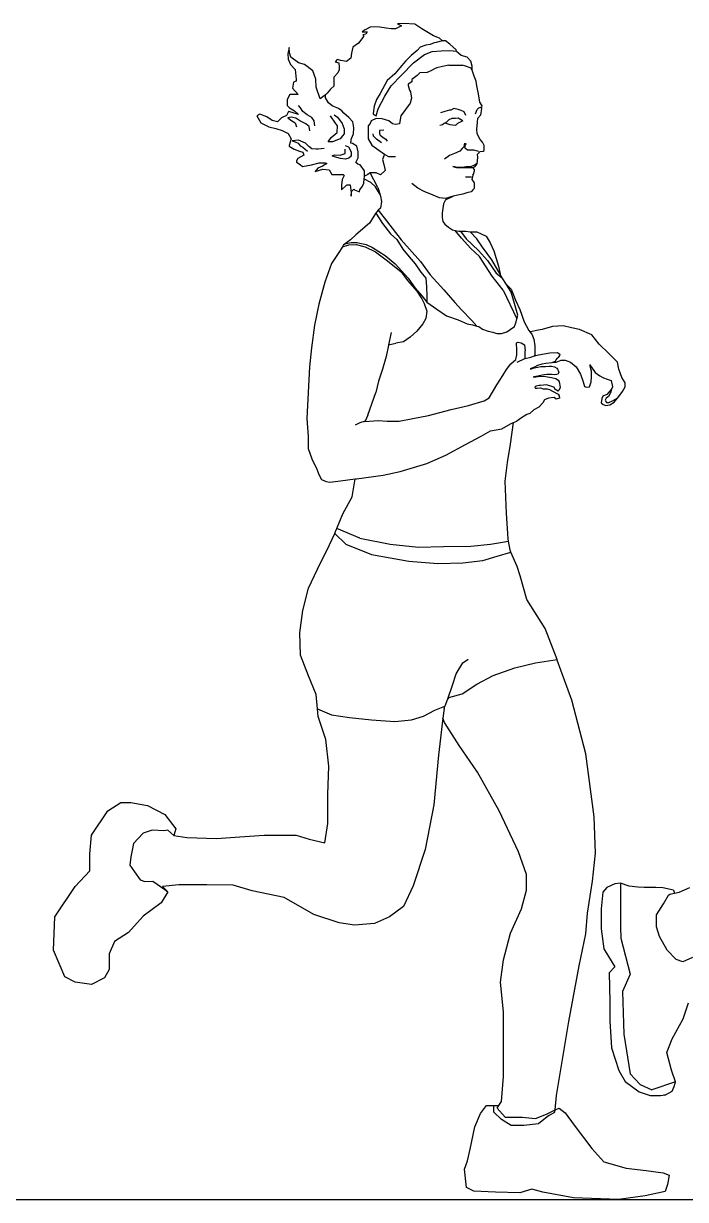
# Model space of a CAD drawing. Header units: metres. Extents: x 2494 to 3558, y 282 to 553.
# Drawn here: x 2921.037 to 2921.94, y 331.163 to 332.766 of the extents above; entities that cross this region are included whole.
import ezdxf

# ---------------------------------------------------------------- set-up
doc = ezdxf.new("R2010")
doc.units = ezdxf.units.M
doc.header["$LTSCALE"] = 7
doc.header["$MEASUREMENT"] = 0
doc.layers.add('PENA 0.05', color=8, linetype='Continuous')
doc.layers.add('PENA 01', color=1, linetype='Continuous')

# ---------------------------------------------------------------- blocks, each defined once
blk = doc.blocks.new('joggers 03')
for p, q in [((-15.917, 27.227), (-16.224, 27.065)), ((-15.431, 27.211), (-15.917, 27.227)), ((-15.107, 27.162), (-15.431, 27.211)), ((-14.831, 27.114), (-15.107, 27.162)), ((-14.281, 27.276), (-14.605, 27.114)), ((-14.151, 27.405), (-14.491, 27.389)), ((-14.491, 27.389), (-14.281, 27.276)), ((-13.552, 27.373), (-14.151, 27.405)), ((-13.18, 27.114), (-13.552, 27.373)), ((-16.305, 26.725), (-16.581, 26.353)), ((-16.224, 27.065), (-16.386, 26.952)), ((-16.386, 26.952), (-16.127, 26.952)), ((-16.192, 26.838), (-16.354, 26.806)), ((-16.354, 26.806), (-16.305, 26.725)), ((-16.127, 26.952), (-16.192, 26.838)), ((-14.605, 27.114), (-14.831, 27.114)), ((-12.555, 26.743), (-13.18, 27.114)), ((-12.231, 26.611), (-12.555, 26.743)), ((-12.079, 26.47), (-12.231, 26.611)), ((-20.306, 26.11), (-20.387, 25.77)), ((-20.289, 25.835), (-20.306, 26.11)), ((-16.888, 26.142), (-16.969, 25.819)), ((-16.581, 26.353), (-16.888, 26.142)), ((-13.439, 25.964), (-13.763, 25.689)), ((-13.277, 26.142), (-13.439, 25.964)), ((-12.969, 26.239), (-13.277, 26.142)), ((-13.034, 25.738), (-12.629, 25.899)), ((-12.742, 26.288), (-12.969, 26.239)), ((-12.516, 26.369), (-12.742, 26.288)), ((-12.629, 25.899), (-12.143, 25.948)), ((-12.419, 26.383), (-12.516, 26.369)), ((-12.079, 26.47), (-12.419, 26.383)), ((-12.143, 25.948), (-11.673, 25.964)), ((-11.907, 26.47), (-12.079, 26.47)), ((-11.684, 26.298), (-11.907, 26.47)), ((-11.34, 25.994), (-11.684, 26.298)), ((-11.673, 25.964), (-11.318, 25.913)), ((-11.318, 25.913), (-11.34, 25.994)), ((-11.31, 25.883), (-11.318, 25.913)), ((-20.387, 25.77), (-20.354, 25.495)), ((-20.354, 25.495), (-20.241, 25.203)), ((-20.225, 25.608), (-20.289, 25.835)), ((-19.804, 25.3), (-20.225, 25.608)), ((-19.48, 25.203), (-19.804, 25.3)), ((-17.731, 25.479), (-17.844, 25.349)), ((-17.844, 25.349), (-17.633, 25.3)), ((-17.536, 25.414), (-17.731, 25.479)), ((-17.633, 25.3), (-17.617, 25.058)), ((-17.228, 25.365), (-17.536, 25.414)), ((-17.002, 25.543), (-17.228, 25.365)), ((-16.969, 25.819), (-17.002, 25.543)), ((-14.054, 25.381), (-14.362, 25.025)), ((-14.281, 24.637), (-13.633, 25.3)), ((-13.763, 25.689), (-14.054, 25.381)), ((-13.633, 25.3), (-13.034, 25.738)), ((-11.208, 25.822), (-11.31, 25.883)), ((-11.067, 25.68), (-11.208, 25.822)), ((-10.753, 25.599), (-11.067, 25.68)), ((-10.55, 25.377), (-10.753, 25.599)), ((-10.479, 25.124), (-10.55, 25.377)), ((-20.241, 25.203), (-19.982, 24.944)), ((-19.982, 24.944), (-19.933, 24.394)), ((-19.042, 24.863), (-19.48, 25.203)), ((-18.88, 24.426), (-19.042, 24.863)), ((-17.698, 24.75), (-17.892, 24.54)), ((-17.617, 24.912), (-17.698, 24.75)), ((-17.617, 25.058), (-17.617, 24.912)), ((-14.637, 24.701), (-15.042, 24.345)), ((-14.831, 24.054), (-14.281, 24.637)), ((-14.362, 25.025), (-14.637, 24.701)), ((-13.293, 24.75), (-13.439, 24.62)), ((-12.904, 24.782), (-13.293, 24.75)), ((-12.661, 24.88), (-12.904, 24.782)), ((-12.499, 24.977), (-12.661, 24.88)), ((-12.386, 25.025), (-12.499, 24.977)), ((-12.078, 25.106), (-12.386, 25.025)), ((-11.738, 25.171), (-12.078, 25.106)), ((-11.738, 25.171), (-11.026, 25.171)), ((-10.831, 25.122), (-11.026, 25.171)), ((-10.54, 25.009), (-10.831, 25.122)), ((-10.479, 24.926), (-10.54, 25.009)), ((-10.479, 24.926), (-10.479, 25.124)), ((-10.479, 24.901), (-10.479, 24.926)), ((-10.368, 24.577), (-10.479, 24.901)), ((-20.079, 24.264), (-20.127, 23.941)), ((-19.933, 24.313), (-20.079, 24.264)), ((-19.933, 24.394), (-19.933, 24.313)), ((-18.864, 23.989), (-18.88, 24.426)), ((-17.892, 24.054), (-18.087, 23.876)), ((-17.892, 24.054), (-17.892, 24.54)), ((-15.042, 24.345), (-15.415, 23.649)), ((-15.172, 23.503), (-14.831, 24.054)), ((-13.714, 24.281), (-13.925, 24.151)), ((-13.925, 24.151), (-13.925, 24.07)), ((-13.925, 24.07), (-13.844, 23.827)), ((-13.439, 24.62), (-13.714, 24.394)), ((-13.714, 24.394), (-13.714, 24.281)), ((-10.267, 24.314), (-10.368, 24.577)), ((-10.226, 24.061), (-10.267, 24.314)), ((-10.145, 23.636), (-10.226, 24.061)), ((-20.273, 23.601), (-20.419, 23.325)), ((-19.82, 23.601), (-20.273, 23.601)), ((-20.127, 23.941), (-19.82, 23.601)), ((-18.637, 23.358), (-18.864, 23.989)), ((-18.362, 23.585), (-18.637, 23.358)), ((-18.265, 23.665), (-18.362, 23.585)), ((-18.362, 23.422), (-18.362, 23.585)), ((-18.2, 23.147), (-18.362, 23.422)), ((-18.087, 23.876), (-18.265, 23.665)), ((-15.415, 23.649), (-15.625, 23.325)), ((-15.528, 22.823), (-15.172, 23.503)), ((-13.844, 23.827), (-13.795, 23.73)), ((-13.73, 23.406), (-13.811, 23.131)), ((-13.795, 23.73), (-13.73, 23.406)), ((-10.074, 23.18), (-10.145, 23.636)), ((-20.419, 23.325), (-20.419, 23.002)), ((-20.419, 23.002), (-20.289, 22.888)), ((-20.289, 22.888), (-20.014, 22.726)), ((-19.706, 22.872), (-19.804, 23.002)), ((-19.577, 22.678), (-19.706, 22.872)), ((-18.006, 22.985), (-18.2, 23.147)), ((-17.65, 22.84), (-18.006, 22.985)), ((-17.488, 22.71), (-17.65, 22.84)), ((-15.738, 22.969), (-15.803, 22.581)), ((-15.625, 23.325), (-15.738, 22.969)), ((-15.641, 22.451), (-15.528, 22.823)), ((-14.054, 22.791), (-14.313, 22.451)), ((-13.811, 23.131), (-14.054, 22.791)), ((-11.69, 22.759), (-11.949, 22.678)), ((-11.625, 22.759), (-11.69, 22.759)), ((-11.463, 22.84), (-11.625, 22.759)), ((-11.236, 22.791), (-11.463, 22.84)), ((-11.074, 22.743), (-11.236, 22.791)), ((-10.912, 22.662), (-11.074, 22.743)), ((-10.297, 22.564), (-10.216, 22.791)), ((-10.216, 22.791), (-10.119, 22.888)), ((-10.119, 22.888), (-9.955, 22.935)), ((-9.943, 22.978), (-10.074, 23.18)), ((-9.983, 22.836), (-10.034, 22.492)), ((-9.983, 22.836), (-9.943, 22.978)), ((-21.877, 22.548), (-22.039, 22.451)), ((-22.039, 22.451), (-21.828, 22.079)), ((-21.504, 22.403), (-21.877, 22.548)), ((-21.229, 22.192), (-21.504, 22.403)), ((-20.937, 22.127), (-21.229, 22.192)), ((-20.711, 22.338), (-20.937, 22.127)), ((-20.451, 22.467), (-20.711, 22.338)), ((-20.338, 22.678), (-20.451, 22.467)), ((-20.192, 22.386), (-20.387, 22.338)), ((-20.387, 22.338), (-20.16, 22.176)), ((-20.144, 22.629), (-20.338, 22.678)), ((-19.949, 22.322), (-20.192, 22.386)), ((-20.16, 22.176), (-19.982, 22.079)), ((-19.804, 22.516), (-20.144, 22.629)), ((-20.014, 22.726), (-19.804, 22.516)), ((-19.739, 22.176), (-19.949, 22.322)), ((-19.415, 22.014), (-19.739, 22.176)), ((-19.35, 22.5), (-19.577, 22.678)), ((-19.091, 22.354), (-19.35, 22.5)), ((-18.961, 22.176), (-19.091, 22.354)), ((-18.929, 21.917), (-18.961, 22.176)), ((-17.828, 22.063), (-18.087, 22.451)), ((-17.892, 22.5), (-17.714, 22.37)), ((-17.714, 22.37), (-17.455, 22.046)), ((-17.374, 22.597), (-17.488, 22.71)), ((-17.099, 22.354), (-17.374, 22.597)), ((-16.888, 22.127), (-17.099, 22.354)), ((-16.84, 21.804), (-16.888, 22.127)), ((-15.9, 22.176), (-15.965, 22.046)), ((-15.641, 22.305), (-15.9, 22.176)), ((-15.803, 22.581), (-15.803, 22.532)), ((-15.803, 22.532), (-15.641, 22.451)), ((-15.317, 22.289), (-15.641, 22.305)), ((-14.961, 22.176), (-15.317, 22.289)), ((-14.767, 22.014), (-14.961, 22.176)), ((-14.362, 22.144), (-14.378, 22.014)), ((-14.313, 22.451), (-14.362, 22.144)), ((-11.949, 22.678), (-12.175, 22.613)), ((-11.738, 22.241), (-11.868, 22.095)), ((-11.576, 22.305), (-11.738, 22.241)), ((-11.382, 22.305), (-11.576, 22.305)), ((-11.236, 22.322), (-11.382, 22.305)), ((-11.026, 22.208), (-11.236, 22.322)), ((-10.977, 22.176), (-11.155, 22.095)), ((-10.977, 22.176), (-11.026, 22.208)), ((-10.815, 22.467), (-10.912, 22.662)), ((-10.226, 21.733), (-10.186, 22.118)), ((-10.186, 22.118), (-10.176, 22.32)), ((-10.176, 22.32), (-10.034, 22.492)), ((-21.828, 22.079), (-21.407, 21.852)), ((-21.407, 21.852), (-21.018, 21.771)), ((-21.018, 21.771), (-20.678, 21.658)), ((-20.678, 21.658), (-20.37, 21.496)), ((-20.37, 21.496), (-20.208, 21.221)), ((-19.982, 22.079), (-19.917, 21.852)), ((-19.237, 21.884), (-19.415, 22.014)), ((-19.204, 21.642), (-19.237, 21.884)), ((-18.054, 21.285), (-17.731, 21.561)), ((-17.714, 21.917), (-17.828, 22.063)), ((-17.731, 21.561), (-17.714, 21.917)), ((-17.455, 22.046), (-17.358, 21.755)), ((-17.358, 21.48), (-17.439, 21.383)), ((-17.358, 21.755), (-17.358, 21.48)), ((-16.953, 21.237), (-16.856, 21.48)), ((-16.856, 21.48), (-16.84, 21.804)), ((-15.965, 22.046), (-16.062, 21.917)), ((-16.062, 21.917), (-16.062, 21.221)), ((-15.787, 21.366), (-15.803, 21.48)), ((-15.22, 21.674), (-15.463, 21.658)), ((-15.463, 21.658), (-15.463, 21.48)), ((-15.463, 21.48), (-15.415, 21.415)), ((-14.605, 21.982), (-14.767, 22.014)), ((-14.378, 22.014), (-14.605, 21.982)), ((-12.078, 21.965), (-12.224, 21.933)), ((-11.981, 22.03), (-12.078, 21.965)), ((-11.928, 22.06), (-11.981, 22.03)), ((-11.868, 22.095), (-11.928, 22.06)), ((-11.657, 21.965), (-11.928, 22.06)), ((-11.528, 21.949), (-11.657, 21.965)), ((-11.382, 21.933), (-11.528, 21.949)), ((-11.268, 22.03), (-11.382, 21.933)), ((-11.155, 22.095), (-11.268, 22.03)), ((-10.206, 21.48), (-10.226, 21.733)), ((-10.044, 21.187), (-10.206, 21.48)), ((-20.208, 21.221), (-20.306, 20.865)), ((-20.306, 20.865), (-20.306, 20.816)), ((-19.804, 21.14), (-20.144, 21.107)), ((-20.144, 21.107), (-19.982, 21.059)), ((-19.982, 21.059), (-19.82, 20.978)), ((-19.82, 20.978), (-19.723, 20.832)), ((-19.431, 20.978), (-19.804, 21.14)), ((-19.253, 20.8), (-19.431, 20.978)), ((-18.216, 21.059), (-18.054, 21.285)), ((-17.973, 21.059), (-18.216, 21.059)), ((-17.569, 21.221), (-17.973, 21.059)), ((-17.439, 21.383), (-17.569, 21.221)), ((-17.293, 20.848), (-17.115, 20.784)), ((-17.002, 20.978), (-16.986, 21.14)), ((-16.905, 20.962), (-17.002, 20.978)), ((-16.986, 21.14), (-16.953, 21.237)), ((-16.678, 20.816), (-16.905, 20.962)), ((-16.062, 21.221), (-15.868, 20.881)), ((-15.868, 20.881), (-15.496, 20.606)), ((-15.625, 21.205), (-15.787, 21.366)), ((-15.35, 20.994), (-15.625, 21.205)), ((-15.415, 21.415), (-15.204, 21.253)), ((-15.204, 21.253), (-15.123, 21.188)), ((-15.123, 21.188), (-15.042, 21.091)), ((-10.896, 20.978), (-10.928, 20.784)), ((-10.799, 20.962), (-10.88, 20.881)), ((-10.88, 20.881), (-10.88, 20.767)), ((-9.922, 21.035), (-10.044, 21.187)), ((-9.831, 20.853), (-9.922, 21.035)), ((-9.831, 20.741), (-9.831, 20.853)), ((-20.306, 20.816), (-20.046, 20.654)), ((-20.046, 20.654), (-19.755, 20.557)), ((-19.528, 20.346), (-19.836, 20.152)), ((-19.755, 20.557), (-19.577, 20.492)), ((-19.723, 20.832), (-19.577, 20.767)), ((-19.577, 20.767), (-19.318, 20.557)), ((-19.577, 20.492), (-19.528, 20.346)), ((-19.091, 20.686), (-19.253, 20.8)), ((-18.864, 20.654), (-19.091, 20.686)), ((-18.751, 20.654), (-18.864, 20.654)), ((-18.427, 20.703), (-18.751, 20.654)), ((-18.006, 20.298), (-17.86, 20.363)), ((-17.876, 20.249), (-18.006, 20.298)), ((-17.552, 20.152), (-17.876, 20.249)), ((-17.86, 20.363), (-17.569, 20.346)), ((-17.569, 20.346), (-17.293, 20.427)), ((-17.293, 20.476), (-17.293, 20.654)), ((-17.293, 20.427), (-17.293, 20.476)), ((-17.115, 20.784), (-16.986, 20.508)), ((-16.986, 20.282), (-17.099, 20.185)), ((-16.986, 20.508), (-16.986, 20.282)), ((-16.597, 20.525), (-16.678, 20.816)), ((-16.597, 20.201), (-16.597, 20.525)), ((-15.496, 20.606), (-15.182, 20.386)), ((-15.182, 20.386), (-15.301, 20.104)), ((-15.182, 20.386), (-15.172, 20.379)), ((-15.172, 20.379), (-14.977, 20.266)), ((-14.977, 20.266), (-14.702, 20.266)), ((-14.702, 20.266), (-14.605, 20.266)), ((-11.69, 20.314), (-11.965, 20.12)), ((-11.43, 20.427), (-11.69, 20.314)), ((-11.139, 20.557), (-11.43, 20.427)), ((-11.026, 20.703), (-11.139, 20.557)), ((-10.928, 20.784), (-11.026, 20.703)), ((-10.88, 20.767), (-10.88, 20.719)), ((-10.88, 20.719), (-10.815, 20.703)), ((-10.815, 20.703), (-10.734, 20.622)), ((-10.734, 20.622), (-10.669, 20.622)), ((-10.669, 20.622), (-10.604, 20.622)), ((-10.604, 20.622), (-10.41, 20.622)), ((-10.41, 20.622), (-10.135, 20.557)), ((-10.213, 19.88), (-10.184, 20.212)), ((-10.199, 20.386), (-10.054, 20.539)), ((-10.184, 20.212), (-10.199, 20.386)), ((-10.054, 20.539), (-9.882, 20.549)), ((-9.882, 20.549), (-9.841, 20.589)), ((-9.841, 20.589), (-9.831, 20.741)), ((-19.836, 20.152), (-19.917, 20.039)), ((-19.917, 20.039), (-19.917, 19.958)), ((-19.917, 19.958), (-19.723, 19.828)), ((-19.723, 19.828), (-19.593, 19.731)), ((-19.593, 19.731), (-19.107, 19.812)), ((-19.107, 19.812), (-18.702, 19.926)), ((-18.767, 19.634), (-18.913, 19.456)), ((-18.913, 19.456), (-18.508, 19.586)), ((-18.524, 19.747), (-18.767, 19.634)), ((-18.702, 19.926), (-18.378, 19.926)), ((-18.281, 19.893), (-18.524, 19.747)), ((-18.508, 19.586), (-18.168, 19.553)), ((-18.378, 19.926), (-18.281, 19.893)), ((-17.277, 20.12), (-17.552, 20.152)), ((-17.099, 20.185), (-17.277, 20.12)), ((-16.726, 19.942), (-16.597, 20.201)), ((-16.613, 19.861), (-16.726, 19.942)), ((-16.5, 19.812), (-16.613, 19.861)), ((-16.257, 19.488), (-16.5, 19.812)), ((-15.301, 20.104), (-15.22, 19.845)), ((-15.22, 19.845), (-15.155, 19.521)), ((-11.268, 19.683), (-11.511, 19.731)), ((-11.511, 19.731), (-11.317, 19.683)), ((-11.317, 19.683), (-10.928, 19.667)), ((-11.026, 19.683), (-11.268, 19.683)), ((-10.799, 19.715), (-11.026, 19.683)), ((-10.928, 19.667), (-10.572, 19.667)), ((-10.54, 19.731), (-10.799, 19.715)), ((-10.572, 19.667), (-10.459, 19.667)), ((-10.362, 19.796), (-10.54, 19.731)), ((-10.444, 19.678), (-10.314, 19.736)), ((-10.357, 19.577), (-10.444, 19.678)), ((-10.248, 19.877), (-10.362, 19.796)), ((-10.357, 19.491), (-10.357, 19.577)), ((-10.314, 19.736), (-10.213, 19.88)), ((-18.168, 19.553), (-18.022, 19.294)), ((-18.022, 19.294), (-17.407, 19.294)), ((-17.455, 19.035), (-17.504, 18.728)), ((-17.358, 19.246), (-17.455, 19.035)), ((-17.407, 19.294), (-17.358, 19.246)), ((-16.305, 18.841), (-16.274, 19.062)), ((-16.274, 19.062), (-16.257, 19.181)), ((-16.257, 19.051), (-16.274, 19.062)), ((-16.257, 19.202), (-16.257, 19.488)), ((-16.079, 19.294), (-16.257, 19.202)), ((-16.257, 19.181), (-16.257, 19.202)), ((-15.917, 18.873), (-16.257, 19.051)), ((-15.949, 19.391), (-16.079, 19.294)), ((-15.641, 19.391), (-15.949, 19.391)), ((-15.555, 18.603), (-15.949, 19.391)), ((-15.398, 19.278), (-15.641, 19.391)), ((-15.155, 19.521), (-15.398, 19.278)), ((-10.507, 19.165), (-10.831, 19.165)), ((-10.451, 19.269), (-10.492, 19.04)), ((-10.492, 19.04), (-10.367, 18.859)), ((-10.451, 19.269), (-10.415, 19.317)), ((-10.415, 19.317), (-10.357, 19.491)), ((-17.504, 18.485), (-17.228, 18.728)), ((-17.504, 18.728), (-17.504, 18.485)), ((-17.228, 18.728), (-17.196, 18.744)), ((-17.196, 18.744), (-17.034, 18.744)), ((-17.034, 18.744), (-16.986, 18.323)), ((-16.986, 18.145), (-16.953, 18.388)), ((-16.986, 18.323), (-16.986, 18.145)), ((-16.953, 18.388), (-16.84, 18.517)), ((-16.84, 18.517), (-16.807, 18.485)), ((-16.807, 18.485), (-16.532, 18.371)), ((-16.532, 18.371), (-16.516, 18.468)), ((-16.516, 18.468), (-16.37, 18.679)), ((-16.37, 18.679), (-16.305, 18.841)), ((-15.674, 18.63), (-15.917, 18.873)), ((-15.463, 18.274), (-15.674, 18.63)), ((-15.555, 18.603), (-15.43, 18.269)), ((-13.398, 18.563), (-13.726, 18.808)), ((-13.06, 18.389), (-13.398, 18.563)), ((-12.579, 18.184), (-13.06, 18.389)), ((-10.531, 18.378), (-10.767, 18.307)), ((-10.449, 18.481), (-10.531, 18.378)), ((-10.367, 18.552), (-10.449, 18.481)), ((-10.367, 18.859), (-10.367, 18.552)), ((-15.463, 18.274), (-15.405, 18.144)), ((-15.43, 18.269), (-15.405, 18.144)), ((-15.346, 17.853), (-15.409, 17.499)), ((-15.405, 18.144), (-15.346, 17.853)), ((-12.231, 18.051), (-12.579, 18.184)), ((-11.914, 18.01), (-12.231, 18.051)), ((-12.016, 17.733), (-12.098, 17.232)), ((-11.914, 17.948), (-12.016, 17.733)), ((-11.914, 17.948), (-11.504, 18.133)), ((-11.504, 18.133), (-11.914, 18.01)), ((-11.258, 18.184), (-11.504, 18.133)), ((-10.982, 18.235), (-11.258, 18.184)), ((-10.767, 18.307), (-10.982, 18.235)), ((-15.68, 17.207), (-15.992, 16.687)), ((-15.52, 17.38), (-15.68, 17.207)), ((-15.657, 17.226), (-15.68, 17.207)), ((-15.657, 17.226), (-15.29, 16.676)), ((-15.409, 17.499), (-15.52, 17.38)), ((-15.52, 17.38), (-15.088, 16.804)), ((-12.098, 17.232), (-12.088, 16.986)), ((-15.992, 16.687), (-16.721, 16.062)), ((-15.29, 16.676), (-14.867, 16.106)), ((-15.088, 16.804), (-14.298, 15.794)), ((-12.088, 16.986), (-12.057, 16.782)), ((-12.057, 16.782), (-11.955, 16.628)), ((-11.955, 16.628), (-11.76, 16.464)), ((-11.76, 16.464), (-11.535, 16.331)), ((-17.013, 15.791), (-17.304, 15.581)), ((-16.721, 16.062), (-17.013, 15.791)), ((-14.867, 16.106), (-14.518, 15.813)), ((-14.518, 15.813), (-14.206, 15.298)), ((-14.298, 15.794), (-13.251, 14.637)), ((-11.535, 16.331), (-11.395, 16.302)), ((-11.047, 15.886), (-11.395, 16.302)), ((-11.395, 16.302), (-11.197, 16.26)), ((-11.197, 16.26), (-11.103, 16.26)), ((-11.103, 16.26), (-10.808, 15.849)), ((-11.103, 16.26), (-10.818, 16.26)), ((-10.551, 15.335), (-11.047, 15.886)), ((-10.818, 16.26), (-10.586, 16.23)), ((-10.808, 15.849), (-10.147, 15.225)), ((-10.238, 15.849), (-10.586, 16.23)), ((-10.586, 16.23), (-10.501, 16.219)), ((-10.501, 16.219), (-10.234, 16.219)), ((-9.926, 15.39), (-10.238, 15.849)), ((-10.234, 16.219), (-9.989, 16.116)), ((-9.989, 16.116), (-9.733, 15.983)), ((-9.733, 15.983), (-9.518, 15.635)), ((-17.451, 15.421), (-17.68, 15.062)), ((-17.388, 15.521), (-17.451, 15.421)), ((-17.451, 15.421), (-17.108, 15.516)), ((-17.304, 15.581), (-17.388, 15.521)), ((-17.304, 15.581), (-17.255, 15.592)), ((-17.255, 15.592), (-16.98, 15.647)), ((-17.108, 15.516), (-16.704, 15.534)), ((-16.98, 15.647), (-16.667, 15.647)), ((-16.704, 15.534), (-16.226, 15.424)), ((-16.667, 15.647), (-16.171, 15.537)), ((-16.226, 15.424), (-15.675, 15.149)), ((-16.171, 15.537), (-15.841, 15.372)), ((-15.841, 15.372), (-15.161, 14.95)), ((-14.206, 15.298), (-13.857, 14.876)), ((-10.092, 14.895), (-10.551, 15.335)), ((-10.147, 15.225), (-9.651, 14.674)), ((-9.43, 14.711), (-9.926, 15.39)), ((-9.518, 15.635), (-9.323, 15.195)), ((-9.323, 15.195), (-9.057, 14.386)), ((-17.68, 15.062), (-18.034, 14.521)), ((-15.675, 15.149), (-15.032, 14.672)), ((-15.161, 14.95), (-14.61, 14.509)), ((-15.032, 14.672), (-14.298, 14.066)), ((-13.857, 14.876), (-13.545, 14.509)), ((-13.251, 14.637), (-12.737, 13.921)), ((-9.412, 13.848), (-10.092, 14.895)), ((-9.651, 14.674), (-9.191, 13.995)), ((-8.978, 13.952), (-9.43, 14.711)), ((-18.034, 14.521), (-18.388, 13.521)), ((-14.61, 14.509), (-13.912, 13.738)), ((-14.298, 14.066), (-13.949, 13.607)), ((-13.545, 14.509), (-13.233, 14.05)), ((-13.233, 14.05), (-12.975, 13.738)), ((-12.737, 13.921), (-12.002, 13.113)), ((-9.191, 13.995), (-8.861, 13.759)), ((-9.057, 14.386), (-8.978, 13.952)), ((-8.916, 13.848), (-8.978, 13.952)), ((-18.388, 13.521), (-18.721, 12.334)), ((-13.949, 13.607), (-13.453, 13.037)), ((-13.912, 13.738), (-13.545, 13.205)), ((-12.975, 13.738), (-12.939, 13.26)), ((-12.939, 13.26), (-12.92, 12.765)), ((-8.824, 13.095), (-9.412, 13.848)), ((-8.861, 13.759), (-8.916, 13.848)), ((-8.64, 13.4), (-8.861, 13.759)), ((-8.383, 12.985), (-8.64, 13.4)), ((-8.64, 13.4), (-8.391, 13.138)), ((-13.545, 13.205), (-13.159, 12.765)), ((-13.453, 13.037), (-13.177, 12.633)), ((-13.177, 12.633), (-13.049, 12.376)), ((-13.159, 12.765), (-12.92, 12.452)), ((-12.92, 12.765), (-12.92, 12.452)), ((-12.002, 13.113), (-11.414, 12.434)), ((-8.824, 13.095), (-8.086, 11.548)), ((-8.391, 13.138), (-8.156, 12.544)), ((-8.2, 12.379), (-8.383, 12.985)), ((-18.721, 12.334), (-18.95, 11.21)), ((-13.049, 12.376), (-12.92, 11.954)), ((-12.92, 12.452), (-12.369, 12.067)), ((-12.369, 12.067), (-11.855, 11.718)), ((-11.414, 12.434), (-11.047, 12.03)), ((-11.047, 12.03), (-10.496, 11.461)), ((-8.034, 11.755), (-8.2, 12.379)), ((-8.156, 12.544), (-7.92, 12.043)), ((-7.92, 12.043), (-7.685, 11.398)), ((-12.975, 11.568), (-13.122, 11.275)), ((-12.92, 11.954), (-12.975, 11.568)), ((-11.855, 11.718), (-11.23, 11.498)), ((-11.23, 11.498), (-10.753, 11.277)), ((-10.496, 11.461), (-10.231, 11.159)), ((-8.2, 11.13), (-8.126, 11.388)), ((-8.126, 11.388), (-8.086, 11.548)), ((-8.086, 11.548), (-8.034, 11.755)), ((-7.685, 11.398), (-7.429, 10.927)), ((-18.95, 11.21), (-19.117, 10.002)), ((-14.83, 10.816), (-14.975, 10.146)), ((-13.453, 10.889), (-13.802, 10.559)), ((-13.122, 11.275), (-13.453, 10.889)), ((-10.753, 11.277), (-10.459, 11.222)), ((-10.459, 11.222), (-10.231, 11.159)), ((-10.231, 11.159), (-10.128, 11.13)), ((-10.128, 11.13), (-9.926, 11.002)), ((-9.926, 11.002), (-9.614, 10.892)), ((-9.614, 10.892), (-9.375, 10.837)), ((-9.375, 10.837), (-9.155, 10.763)), ((-9.155, 10.763), (-8.898, 10.763)), ((-8.898, 10.763), (-8.622, 10.855)), ((-8.622, 10.855), (-8.438, 10.984)), ((-8.438, 10.984), (-8.2, 11.13)), ((-7.429, 10.927), (-7.375, 10.856)), ((-7.375, 10.856), (-7.275, 10.722)), ((-7.326, 10.856), (-7.375, 10.856)), ((-7.034, 10.918), (-7.326, 10.856)), ((-6.722, 10.981), (-7.034, 10.918)), ((-6.159, 11.147), (-6.722, 10.981)), ((-5.597, 11.168), (-6.159, 11.147)), ((-5.138, 11.064), (-5.597, 11.168)), ((-4.722, 10.981), (-5.138, 11.064)), ((-4.055, 10.689), (-4.722, 10.981)), ((-14.977, 10.136), (-15.106, 9.53)), ((-14.975, 10.146), (-14.977, 10.136)), ((-14.975, 10.146), (-14.573, 10.246)), ((-14.169, 10.32), (-14.573, 10.246)), ((-13.802, 10.559), (-14.169, 10.32)), ((-8.108, 10.265), (-8.016, 10.302)), ((-8.089, 9.861), (-8.108, 10.265)), ((-8.016, 10.302), (-7.85, 10.265)), ((-7.85, 10.265), (-7.667, 10.155)), ((-7.667, 10.155), (-7.63, 9.824)), ((-7.275, 10.722), (-7.173, 10.466)), ((-7.173, 10.466), (-7.122, 10.098)), ((-3.659, 10.19), (-4.055, 10.689)), ((-3.138, 9.69), (-3.659, 10.19)), ((-19.117, 10.002), (-19.221, 8.982)), ((-15.106, 9.53), (-15.29, 8.851)), ((-8.144, 9.365), (-8.089, 9.622)), ((-8.089, 9.622), (-8.089, 9.861)), ((-7.63, 9.424), (-7.63, 9.824)), ((-7.63, 9.424), (-7.336, 9.494)), ((-7.336, 9.494), (-7.125, 9.558)), ((-7.125, 9.558), (-6.914, 9.622)), ((-7.122, 9.617), (-7.125, 9.558)), ((-7.122, 10.098), (-7.122, 9.617)), ((-6.914, 9.622), (-6.62, 9.677)), ((-6.62, 9.677), (-6.307, 9.732)), ((-6.307, 9.732), (-5.903, 9.751)), ((-5.903, 9.751), (-5.775, 9.659)), ((-5.866, 9.481), (-5.891, 9.444)), ((-5.793, 9.585), (-5.866, 9.481)), ((-5.775, 9.659), (-5.793, 9.585)), ((-2.68, 9.232), (-3.138, 9.69)), ((-19.221, 8.982), (-19.367, 6.191)), ((-15.29, 8.851), (-15.51, 8.208)), ((-8.64, 8.833), (-8.401, 9.126)), ((-8.401, 9.126), (-8.144, 9.365)), ((-8.071, 9.218), (-7.648, 9.42)), ((-7.648, 9.42), (-7.63, 9.424)), ((-7.344, 8.875), (-7.123, 8.975)), ((-7.344, 8.854), (-7.158, 8.923)), ((-7.344, 8.875), (-7.344, 8.854)), ((-7.158, 8.923), (-6.962, 8.954)), ((-7.123, 8.975), (-6.949, 9.062)), ((-6.962, 8.954), (-6.785, 8.984)), ((-6.949, 9.062), (-6.719, 9.127)), ((-6.785, 8.984), (-6.542, 8.997)), ((-6.719, 9.127), (-6.52, 9.175)), ((-6.542, 8.997), (-6.346, 9.001)), ((-6.52, 9.175), (-6.181, 9.209)), ((-6.346, 9.001), (-6.212, 9.001)), ((-6.212, 9.001), (-6.051, 8.98)), ((-6.181, 9.209), (-6.157, 9.219)), ((-6.157, 9.219), (-6.008, 9.279)), ((-6.157, 9.219), (-5.972, 9.232)), ((-6.051, 8.98), (-5.934, 8.902)), ((-6.008, 9.279), (-5.965, 9.353)), ((-5.972, 9.232), (-5.701, 9.336)), ((-5.965, 9.353), (-5.891, 9.444)), ((-5.934, 8.902), (-5.891, 8.845)), ((-5.891, 8.845), (-5.865, 8.771)), ((-5.701, 9.336), (-5.493, 9.336)), ((-5.493, 9.336), (-5.201, 9.232)), ((-5.201, 9.232), (-4.888, 8.982)), ((-4.888, 8.982), (-4.659, 8.586)), ((-4.076, 8.732), (-4.159, 9.086)), ((-4.159, 9.086), (-3.868, 8.669)), ((-2.597, 8.857), (-2.68, 9.232)), ((-2.451, 8.399), (-2.597, 8.857)), ((-15.51, 8.208), (-15.657, 7.602)), ((-9.155, 8.006), (-8.842, 8.502)), ((-8.842, 8.502), (-8.64, 8.833)), ((-7.185, 8.427), (-6.936, 8.446)), ((-7.184, 8.429), (-7.185, 8.427)), ((-6.949, 8.481), (-7.184, 8.429)), ((-6.719, 8.524), (-6.949, 8.481)), ((-6.936, 8.446), (-6.637, 8.472)), ((-6.463, 8.563), (-6.719, 8.524)), ((-6.637, 8.472), (-6.433, 8.433)), ((-6.212, 8.559), (-6.463, 8.563)), ((-6.433, 8.433), (-6.216, 8.398)), ((-6.216, 8.398), (-5.991, 8.342)), ((-6.047, 8.537), (-6.212, 8.559)), ((-5.943, 8.563), (-6.047, 8.537)), ((-5.991, 8.342), (-5.86, 8.26)), ((-5.86, 8.598), (-5.943, 8.563)), ((-5.865, 8.771), (-5.821, 8.663)), ((-5.821, 8.663), (-5.86, 8.598)), ((-5.86, 8.26), (-5.808, 8.173)), ((-4.659, 8.586), (-4.513, 8.17)), ((-4.097, 8.17), (-4.076, 8.44)), ((-4.076, 8.44), (-4.076, 8.732)), ((-3.868, 8.669), (-3.618, 8.482)), ((-3.618, 8.482), (-3.43, 8.378)), ((-3.43, 8.378), (-3.222, 8.315)), ((-3.222, 8.315), (-3.013, 8.232)), ((-3.013, 8.232), (-2.951, 7.899)), ((-2.264, 8.107), (-2.451, 8.399)), ((-16.079, 6.372), (-15.657, 7.602)), ((-9.559, 7.309), (-9.155, 8.006)), ((-7.049, 7.939), (-7.106, 7.895)), ((-7.106, 7.895), (-7.093, 7.83)), ((-7.093, 7.83), (-6.988, 7.835)), ((-6.889, 7.978), (-7.049, 7.939)), ((-6.988, 7.835), (-6.806, 7.843)), ((-6.811, 7.978), (-6.889, 7.978)), ((-6.489, 8.004), (-6.811, 7.978)), ((-6.806, 7.843), (-6.672, 7.8)), ((-6.672, 7.8), (-6.446, 7.791)), ((-6.199, 7.917), (-6.489, 8.004)), ((-6.446, 7.791), (-6.32, 7.757)), ((-6.32, 7.757), (-6.168, 7.67)), ((-6.051, 7.869), (-6.199, 7.917)), ((-6.168, 7.67), (-5.865, 7.514)), ((-6.038, 7.778), (-6.051, 7.869)), ((-5.856, 7.67), (-6.038, 7.778)), ((-5.817, 7.709), (-5.856, 7.67)), ((-5.761, 7.861), (-5.817, 7.709)), ((-5.808, 8.173), (-5.787, 8.077)), ((-5.787, 8.077), (-5.761, 7.861)), ((-4.513, 8.17), (-4.451, 7.92)), ((-4.451, 7.92), (-4.347, 7.878)), ((-4.347, 7.878), (-4.18, 7.899)), ((-4.18, 7.899), (-4.097, 8.17)), ((-2.993, 7.774), (-3.243, 7.482)), ((-2.993, 7.774), (-3.049, 7.571)), ((-2.951, 7.899), (-2.993, 7.774)), ((-2.597, 7.378), (-2.409, 7.649)), ((-2.409, 7.649), (-2.264, 7.899)), ((-2.264, 7.899), (-2.264, 8.107)), ((-10.679, 6.905), (-9.834, 7.143)), ((-9.834, 7.143), (-9.559, 7.309)), ((-6.693, 7.037), (-6.902, 6.815)), ((-6.589, 7.206), (-6.693, 7.037)), ((-6.385, 7.284), (-6.589, 7.206)), ((-6.069, 7.327), (-6.385, 7.284)), ((-5.978, 7.245), (-6.069, 7.327)), ((-5.782, 7.288), (-5.978, 7.245)), ((-5.865, 7.514), (-5.8, 7.41)), ((-5.8, 7.41), (-5.782, 7.288)), ((-3.513, 7.274), (-3.555, 7.045)), ((-3.555, 7.045), (-3.451, 6.951)), ((-3.464, 7.397), (-3.513, 7.274)), ((-3.243, 7.482), (-3.464, 7.397)), ((-3.451, 6.951), (-3.305, 6.889)), ((-3.277, 7.298), (-3.341, 7.187)), ((-3.341, 7.187), (-3.27, 7.062)), ((-3.158, 7.381), (-3.277, 7.298)), ((-3.27, 7.062), (-3.135, 7.066)), ((-3.049, 7.571), (-3.158, 7.381)), ((-3.135, 7.066), (-2.94, 7.148)), ((-3.094, 6.938), (-2.846, 7.07)), ((-2.94, 7.148), (-2.69, 7.283)), ((-2.846, 7.07), (-2.597, 7.378)), ((-2.69, 7.283), (-2.597, 7.378)), ((-16.079, 6.372), (-16.226, 6.06)), ((-13.673, 6.207), (-12.828, 6.354)), ((-12.828, 6.354), (-11.616, 6.684)), ((-11.616, 6.684), (-10.679, 6.905)), ((-7.544, 6.408), (-7.826, 6.243)), ((-7.388, 6.468), (-7.544, 6.408)), ((-7.162, 6.672), (-7.388, 6.468)), ((-6.902, 6.815), (-7.162, 6.672)), ((-3.305, 6.889), (-3.094, 6.938)), ((-19.367, 6.191), (-19.284, 5.233)), ((-16.52, 5.968), (-16.759, 5.84)), ((-16.226, 6.06), (-16.52, 5.968)), ((-16.245, 6.042), (-15.528, 6.097)), ((-16.245, 6.042), (-16.226, 6.06)), ((-15.528, 6.097), (-15.051, 6.06)), ((-15.051, 6.06), (-14.408, 6.06)), ((-14.408, 6.06), (-13.673, 6.207)), ((-8.888, 5.65), (-8.43, 5.92)), ((-8.43, 5.92), (-8.255, 5.991)), ((-8.414, 4.813), (-8.255, 5.991)), ((-8.255, 5.991), (-8.077, 6.061)), ((-7.826, 6.243), (-8.077, 6.061)), ((-19.284, 5.233), (-19.284, 4.588)), ((-10.847, 4.796), (-9.992, 5.254)), ((-9.992, 5.254), (-9.492, 5.546)), ((-9.492, 5.546), (-8.888, 5.65)), ((-19.284, 4.588), (-19.096, 4.025)), ((-11.888, 4.234), (-10.847, 4.796)), ((-8.576, 3.838), (-8.414, 4.813)), ((-19.096, 4.025), (-18.825, 3.484)), ((-12.909, 3.776), (-11.888, 4.234)), ((-8.707, 2.831), (-8.576, 3.838)), ((-18.825, 3.484), (-18.721, 3.192)), ((-18.721, 3.192), (-18.575, 2.922)), ((-15.263, 3.151), (-14.346, 3.359)), ((-14.346, 3.359), (-12.909, 3.776)), ((-18.575, 2.922), (-18.325, 2.818)), ((-18.325, 2.818), (-18.117, 2.776)), ((-18.117, 2.776), (-17.555, 2.859)), ((-17.555, 2.859), (-16.772, 2.955)), ((-16.933, 1.985), (-16.772, 2.955)), ((-16.772, 2.955), (-16.7, 2.963)), ((-16.7, 2.963), (-15.263, 3.151)), ((-8.641, 1.108), (-8.707, 2.831)), ((-17.421, 1.075), (-16.933, 1.985)), ((-17.745, 0.292), (-17.421, 1.075)), ((-8.544, -0.257), (-8.641, 1.108)), ((-18.136, -0.582), (-17.861, 0.024)), ((-17.861, 0.024), (-17.811, 0.133)), ((-17.861, 0.024), (-17.259, -0.55)), ((-17.811, 0.133), (-17.745, 0.292)), ((-16.511, -0.225), (-17.745, 0.292)), ((-18.787, -1.895), (-18.136, -0.582)), ((-17.259, -0.55), (-15.893, -1.102)), ((-16.511, -0.225), (-14.885, -0.55)), ((-14.885, -0.55), (-13.356, -0.712)), ((-10.56, -0.647), (-9.487, -0.55)), ((-9.487, -0.55), (-8.523, -0.393)), ((-8.523, -0.393), (-8.544, -0.257)), ((-8.446, -0.875), (-8.523, -0.393)), ((-15.893, -1.102), (-13.877, -1.46)), ((-13.356, -0.712), (-12.023, -0.68)), ((-12.023, -0.68), (-10.56, -0.647)), ((-9.91, -1.428), (-9.129, -1.2)), ((-9.129, -1.2), (-8.402, -0.974)), ((-8.402, -0.974), (-8.446, -0.875)), ((-8.056, -1.753), (-8.402, -0.974)), ((-13.877, -1.46), (-12.316, -1.59)), ((-12.316, -1.59), (-10.983, -1.558)), ((-10.983, -1.558), (-9.91, -1.428)), ((-7.894, -2.252), (-8.056, -1.753)), ((-19.275, -2.902), (-18.787, -1.895)), ((-7.536, -3.52), (-7.894, -2.252)), ((-19.567, -4.105), (-19.275, -2.902)), ((-6.561, -5.08), (-7.536, -3.52)), ((-19.73, -5.308), (-19.567, -4.105)), ((-19.697, -6.51), (-19.73, -5.308)), ((-5.919, -6.747), (-6.561, -5.08)), ((-19.275, -7.616), (-19.697, -6.51)), ((-11.34, -7.506), (-10.983, -6.921)), ((-10.983, -6.921), (-10.69, -6.726)), ((-8.186, -7.181), (-7.081, -6.921)), ((-7.081, -6.921), (-5.919, -6.747)), ((-5.91, -6.77), (-5.919, -6.747)), ((-5.13, -8.916), (-5.91, -6.77)), ((-11.536, -8.124), (-11.34, -7.506)), ((-9.357, -7.603), (-8.186, -7.181)), ((-18.852, -8.623), (-19.275, -7.616)), ((-11.792, -8.849), (-11.536, -8.124)), ((-11.015, -8.579), (-10.235, -8.059)), ((-10.235, -8.059), (-9.357, -7.603)), ((-18.789, -9.383), (-18.852, -8.623)), ((-11.731, -8.774), (-11.792, -8.849)), ((-11.731, -8.774), (-11.015, -8.579)), ((-18.754, -9.793), (-18.789, -9.383)), ((-18.789, -9.383), (-18.039, -9.716)), ((-13.096, -9.781), (-12.479, -9.456)), ((-12.479, -9.456), (-11.956, -9.241)), ((-11.991, -9.371), (-12.053, -9.898)), ((-11.991, -9.371), (-11.956, -9.241)), ((-11.956, -9.241), (-11.926, -9.229)), ((-11.926, -9.229), (-11.792, -8.849)), ((-4.382, -11.809), (-5.13, -8.916)), ((-18.332, -11.029), (-18.754, -9.793)), ((-18.039, -9.716), (-17.063, -9.846)), ((-17.063, -9.846), (-15.893, -9.976)), ((-15.893, -9.976), (-14.625, -10.074)), ((-14.625, -10.074), (-13.747, -9.976)), ((-13.747, -9.976), (-13.096, -9.781)), ((-12.053, -9.898), (-12.284, -11.874)), ((-11.958, -10.118), (-12.053, -9.898)), ((-11.178, -11.354), (-11.958, -10.118)), ((-18.169, -12.459), (-18.332, -11.029)), ((-10.202, -12.784), (-11.178, -11.354)), ((-12.284, -11.874), (-12.544, -14.539)), ((-3.927, -15.189), (-4.382, -11.809)), ((-18.234, -13.987), (-18.169, -12.459)), ((-9.032, -14.864), (-10.202, -12.784)), ((-30.038, -14.864), (-29.355, -14.409)), ((-29.355, -14.409), (-28.802, -14.409)), ((-28.802, -14.409), (-27.924, -14.572)), ((-18.234, -15.547), (-18.234, -13.987)), ((-30.916, -16.164), (-30.038, -14.864)), ((-27.924, -14.572), (-26.981, -15.059)), ((-26.981, -15.059), (-26.396, -15.839)), ((-12.544, -14.539), (-12.999, -16.944)), ((-7.991, -17.074), (-9.032, -14.864)), ((-18.397, -16.587), (-18.234, -15.547)), ((-3.862, -17.139), (-3.927, -15.189)), ((-31.013, -17.172), (-30.916, -16.164)), ((-28.152, -16.067), (-28.672, -16.619)), ((-27.664, -15.904), (-28.152, -16.067)), ((-27.046, -15.937), (-27.664, -15.904)), ((-26.824, -15.903), (-27.046, -15.937)), ((-26.819, -15.904), (-26.824, -15.903)), ((-26.819, -15.904), (-26.494, -16.197)), ((-26.396, -15.839), (-26.494, -16.197)), ((-26.494, -16.197), (-25.811, -16.294)), ((-25.811, -16.294), (-24.217, -16.359)), ((-24.217, -16.359), (-22.949, -16.262)), ((-22.949, -16.262), (-21.649, -16.164)), ((-21.649, -16.164), (-19.925, -16.164)), ((-19.925, -16.164), (-19.242, -16.392)), ((-19.242, -16.392), (-18.397, -16.587)), ((-28.672, -16.619), (-28.802, -17.335)), ((-12.999, -16.944), (-13.649, -18.895)), ((-31.013, -18.082), (-31.013, -17.172)), ((-28.802, -17.335), (-28.867, -17.79)), ((-7.569, -18.277), (-7.991, -17.074)), ((-4.024, -18.635), (-3.862, -17.139)), ((-31.794, -18.927), (-31.013, -18.082)), ((-28.867, -17.79), (-28.607, -18.147)), ((-28.607, -18.147), (-28.315, -18.57)), ((-7.569, -19.122), (-7.569, -18.277)), ((-32.899, -20.552), (-31.794, -18.927)), ((-28.315, -18.57), (-28.054, -18.667)), ((-28.054, -18.667), (-27.632, -18.635)), ((-27.632, -18.635), (-26.981, -19.09)), ((-26.233, -18.83), (-27.111, -18.927)), ((-27.111, -18.927), (-26.819, -19.22)), ((-24.738, -18.83), (-26.233, -18.83)), ((-23.307, -18.862), (-24.738, -18.83)), ((-22.299, -19.155), (-23.307, -18.862)), ((-13.649, -18.895), (-14.17, -20)), ((-4.284, -20.357), (-4.024, -18.635)), ((-2.826, -18.789), (-3.24, -18.984)), ((-2.51, -18.741), (-2.826, -18.789)), ((-2.51, -18.741), (-2.51, -21.116)), ((-2.047, -18.911), (-2.51, -18.741)), ((-1.585, -18.96), (-2.047, -18.911)), ((-26.819, -19.22), (-27.176, -19.805)), ((-26.981, -19.09), (-26.819, -19.22)), ((-20.575, -19.512), (-22.299, -19.155)), ((-18.982, -20.422), (-20.575, -19.512)), ((-7.829, -20.13), (-7.569, -19.122)), ((-3.459, -19.227), (-3.557, -20.128)), ((-3.24, -18.984), (-3.459, -19.227)), ((-1.244, -18.984), (-1.585, -18.96)), ((-0.611, -18.984), (-1.244, -18.984)), ((-0.246, -19.008), (-0.611, -18.984)), ((0.329, -19.123), (-0.246, -19.008)), ((-0.197, -19.86), (0.07, -19.398)), ((0.07, -19.398), (0.133, -19.331)), ((0.133, -19.331), (0.382, -19.279)), ((0.329, -19.123), (0.382, -19.279)), ((0.382, -19.279), (0.63, -19.227)), ((0.63, -19.227), (1.215, -18.984)), ((-27.176, -19.805), (-28.152, -20.52)), ((-14.17, -20), (-14.917, -20.552)), ((-8.414, -21.43), (-7.829, -20.13)), ((-3.557, -20.128), (-3.557, -21.198)), ((-0.587, -20.444), (-0.197, -19.86)), ((-32.964, -22.34), (-32.899, -20.552)), ((-28.152, -20.52), (-28.932, -21.398)), ((-17.616, -20.878), (-18.982, -20.422)), ((-14.917, -20.552), (-15.73, -20.91)), ((-4.382, -21.463), (-4.284, -20.357)), ((-0.587, -21.101), (-0.587, -20.444)), ((-28.932, -21.398), (-29.68, -21.885)), ((-16.803, -21.008), (-17.616, -20.878)), ((-15.73, -20.91), (-16.803, -21.008)), ((-8.804, -22.86), (-8.414, -21.43)), ((-4.74, -23.185), (-4.382, -21.463)), ((-3.557, -21.198), (-3.411, -22.269)), ((-2.51, -21.116), (-2.493, -21.699)), ((-0.416, -21.612), (-0.587, -21.101)), ((-29.68, -21.885), (-29.973, -22.535)), ((-2.493, -21.699), (-2.001, -23.638)), ((-0.003, -22.342), (-0.416, -21.612)), ((-32.347, -23.77), (-32.964, -22.34)), ((-29.973, -22.535), (-29.973, -23.38)), ((-3.411, -22.269), (-3.167, -22.683)), ((-3.167, -22.683), (-2.826, -23.242)), ((0.484, -22.853), (-0.003, -22.342)), ((-8.967, -24.063), (-8.804, -22.86)), ((-5.292, -26.176), (-4.74, -23.185)), ((-2.826, -23.242), (-3.119, -23.559)), ((0.825, -22.975), (0.484, -22.853)), ((1.361, -22.731), (0.825, -22.975)), ((-31.794, -24.063), (-32.347, -23.77)), ((-30.233, -23.835), (-30.916, -24.193)), ((-29.973, -23.38), (-30.233, -23.835)), ((-3.119, -23.559), (-3.094, -25.116)), ((-2.001, -23.638), (-2.409, -24.567)), ((-30.916, -24.193), (-31.794, -24.063)), ((-8.804, -25.656), (-8.967, -24.063)), ((-2.409, -24.567), (-2.341, -26.86)), ((-3.094, -25.116), (-3.094, -26.138)), ((0.849, -26.041), (1.142, -25.165)), ((-8.804, -29.134), (-8.804, -25.656)), ((-5.943, -30.141), (-5.292, -26.176)), ((-3.094, -26.138), (-2.997, -27.598)), ((0.265, -27.111), (0.849, -26.041)), ((-2.341, -26.86), (-2.001, -28.982)), ((-0.027, -27.841), (0.265, -27.111)), ((-2.997, -27.598), (-2.607, -28.815)), ((0.216, -28.79), (-0.027, -27.841)), ((-2.607, -28.815), (-2.267, -29.399)), ((-2.001, -28.982), (-1.464, -29.567)), ((0.436, -29.423), (0.216, -28.79)), ((-8.902, -30.466), (-8.804, -29.134)), ((-2.267, -29.399), (-1.512, -29.958)), ((-1.464, -29.567), (-0.824, -29.844)), ((0.436, -29.423), (-0.824, -29.844)), ((0.265, -29.91), (0.363, -29.666)), ((0.363, -29.666), (0.436, -29.423)), ((-6.027, -30.926), (-5.943, -30.141)), ((-1.512, -29.958), (-0.928, -30.153)), ((-0.928, -30.153), (-0.368, -30.153)), ((-0.368, -30.153), (-0.1, -30.104)), ((-0.107, -30.153), (-0.184, -30.12)), ((-0.1, -30.104), (0.265, -29.91)), ((-10.04, -31.117), (-9.715, -30.694)), ((-9.715, -30.694), (-9.325, -30.694)), ((-9.325, -31.052), (-9.325, -30.694)), ((-9.325, -30.694), (-9.054, -30.694)), ((-9.139, -30.822), (-9.054, -30.694)), ((-8.707, -31.312), (-9.139, -30.822)), ((-9.054, -30.694), (-8.902, -30.466)), ((-6.496, -31.149), (-6.027, -30.926)), ((-6.04, -31.052), (-6.027, -30.926)), ((-6.027, -30.926), (-5.813, -30.824)), ((-5.813, -30.824), (-5.487, -31.084)), ((-10.333, -31.832), (-10.04, -31.117)), ((-8.902, -31.442), (-9.325, -31.052)), ((-8.382, -31.767), (-8.902, -31.442)), ((-8.707, -31.312), (-7.796, -31.312)), ((-7.796, -31.312), (-7.081, -31.377)), ((-7.081, -31.377), (-6.496, -31.149)), ((-6.365, -31.214), (-6.918, -31.669)), ((-6.365, -31.214), (-6.04, -31.052)), ((-5.487, -31.084), (-5, -31.734)), ((-10.593, -33.034), (-10.333, -31.832)), ((-7.699, -31.767), (-8.382, -31.767)), ((-6.918, -31.669), (-7.699, -31.767)), ((-5, -31.734), (-4.057, -33.002)), ((-10.723, -33.652), (-10.593, -33.034)), ((-4.057, -33.002), (-3.406, -33.717)), ((-10.885, -34.107), (-10.723, -33.652)), ((-3.406, -33.717), (-2.203, -34.042)), ((-2.203, -34.042), (-1.13, -34.172)), ((-10.788, -35.082), (-10.885, -34.107)), ((-1.13, -34.172), (-0.22, -34.302)), ((-0.22, -34.302), (0.105, -34.432)), ((0.105, -34.432), (0.008, -34.92)), ((-10.398, -35.277), (-10.788, -35.082)), ((-9.227, -35.342), (-10.398, -35.277)), ((-7.926, -35.375), (-9.227, -35.342)), ((-7.276, -35.18), (-7.926, -35.375)), ((-6.691, -35.342), (-7.276, -35.18)), ((-5.032, -35.635), (-6.691, -35.342)), ((-0.122, -35.31), (-1.195, -35.537)), ((0.008, -34.92), (-0.122, -35.31)), ((-2.626, -35.732), (-5.032, -35.635)), ((-1.195, -35.537), (-2.626, -35.732))]:
    blk.add_line(p, q)

msp = doc.modelspace()

# ---------------------------------------------------------------- linework, layer by layer
at = {"layer": 'PENA 01'}
msp.add_line((2917.9255, 331.1625), (2933.7324, 331.1625), dxfattribs=at)

# ---------------------------------------------------------------- block references
at = {"layer": 'PENA 0.05', "xscale": 0.0254, "yscale": 0.0254, "zscale": 0.0254}
msp.add_blockref('joggers 03', (2921.9155, 332.0701), dxfattribs=at)

doc.saveas('drawing.dxf')
